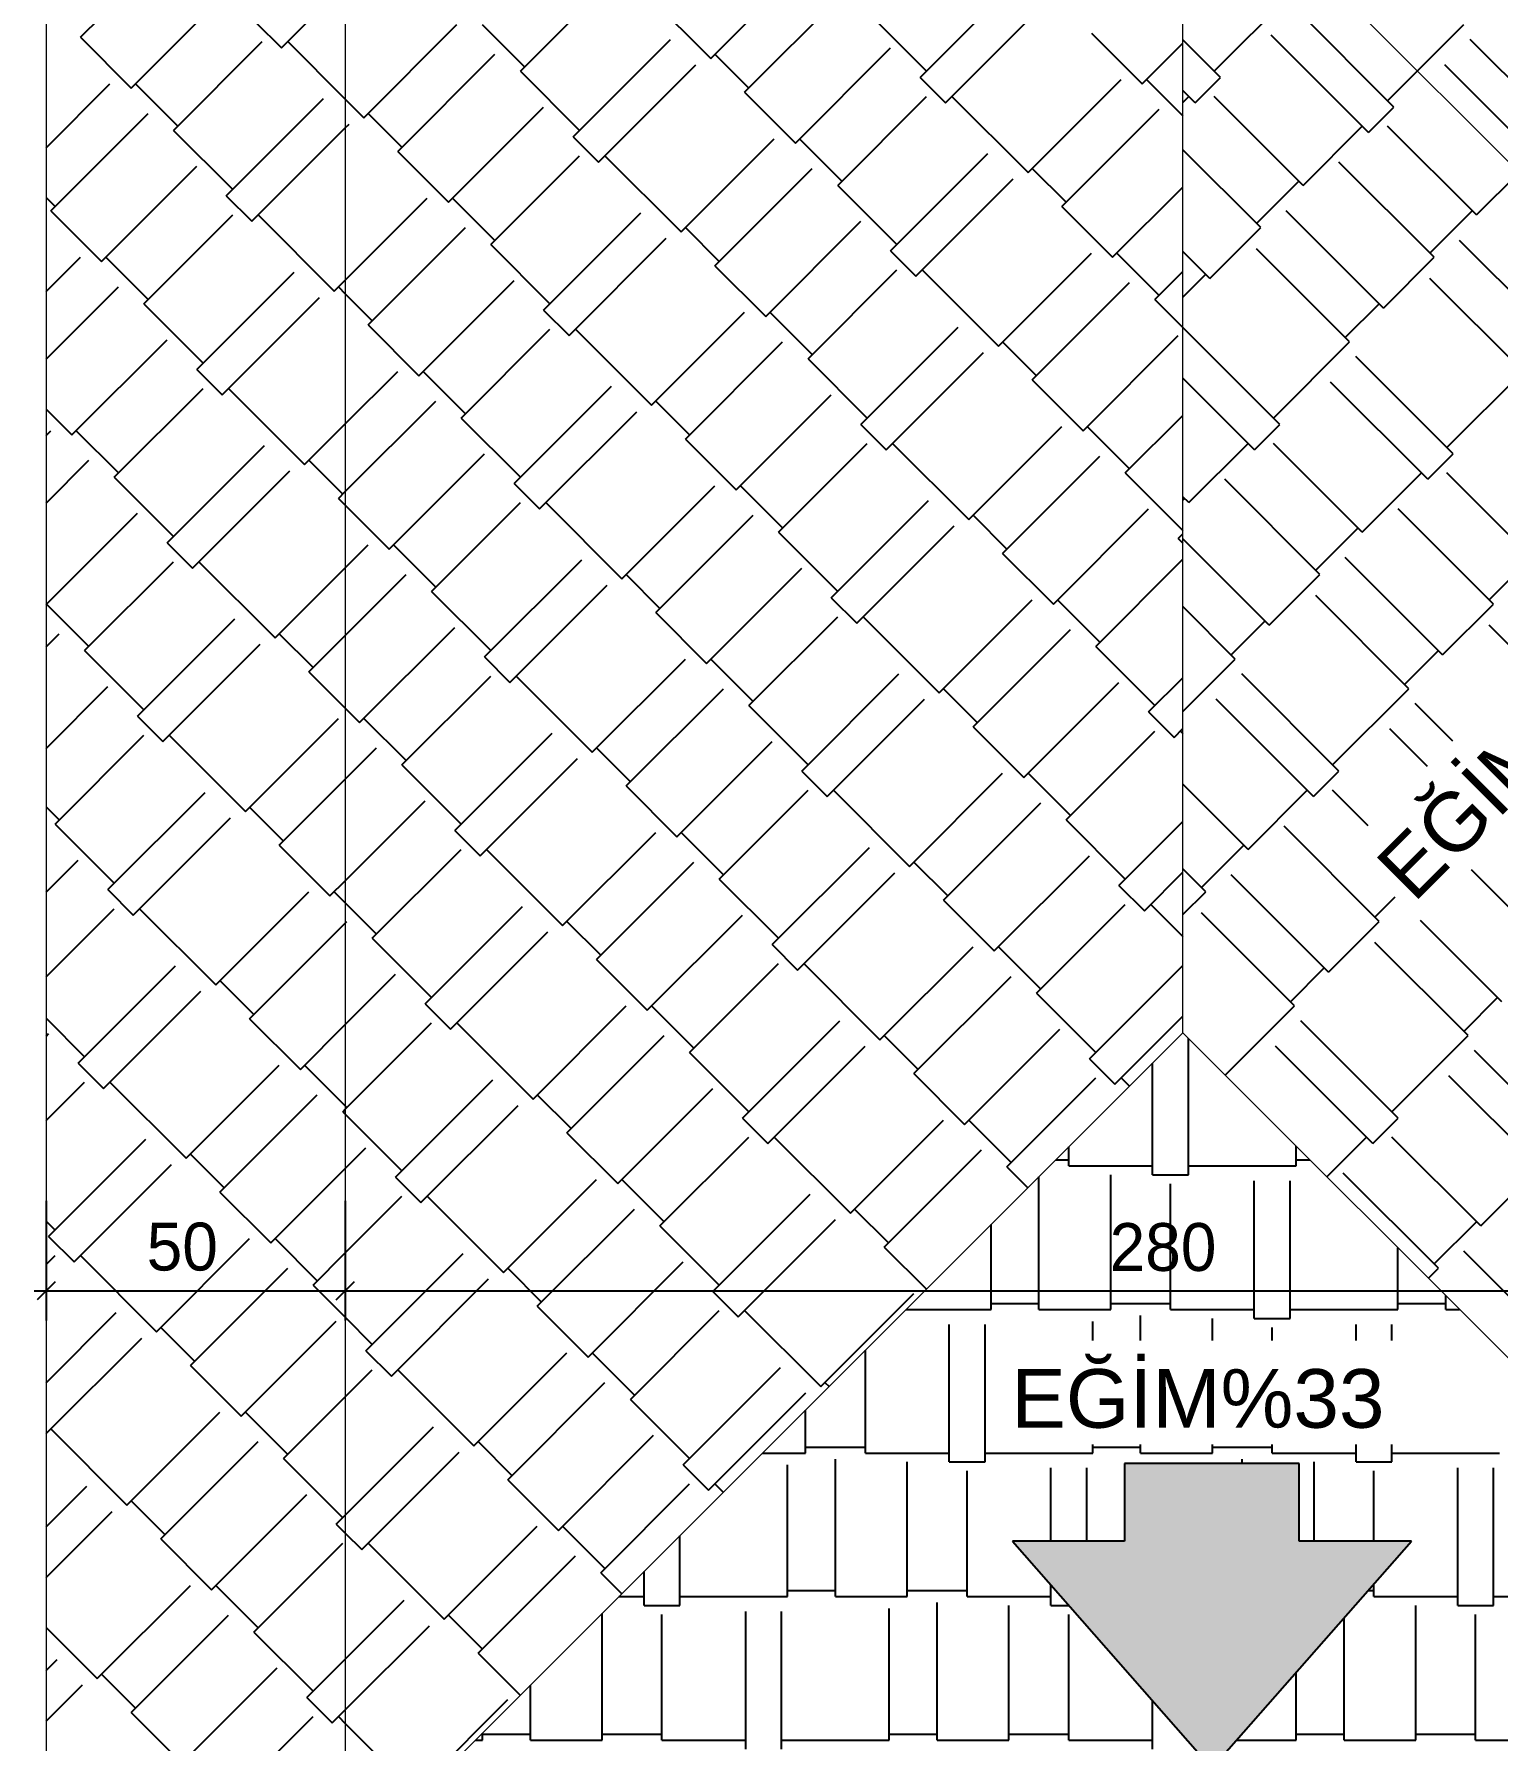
# Model space of a CAD drawing. Extents: x 182769.15 to 182771.38, y 101811.72 to 101812.21.
# Drawn here: x 182770.0127 to 182770.0617, y 101811.8182 to 101811.8752 of the extents above; entities that cross this region are included whole.
import ezdxf

# ---------------------------------------------------------------- set-up
doc = ezdxf.new("R2010")
doc.units = 0
doc.header["$MEASUREMENT"] = 0
doc.linetypes.add('DUZ', pattern=[500, 500])
doc.layers.get('0').update_dxf_attribs({"color": 1, "linetype": 'DUZ'})
for name, color, linetype in [('Boya_Renk', 40, 'Continuous'), ('iç yatay', 3, 'Continuous'), ('TARAMA', 15, 'Continuous'), ('YAZıMAHAL', 4, 'Continuous')]:
    doc.layers.add(name, color=color, linetype=linetype)
doc.layers.add('Standard', color=7, linetype='Continuous', lineweight=25)
doc.layers.add('Çatý', color=7, linetype='Continuous', lineweight=18)
doc.styles.add('ARIAL', font='arial.ttf', dxfattribs={"height": 10})
doc.styles.add('İÇ ÖLÇÜ', font='stylu.ttf', dxfattribs={"height": 8})

msp = doc.modelspace()

# ---------------------------------------------------------------- hatches: boundary and pattern name
at = {"layer": 'Boya_Renk', "linetype": 'ByBlock', "lineweight": 18}
h = msp.add_hatch(color=7, dxfattribs=at)
h.dxf.hatch_style = 2
h.paths.add_polyline_path([(182770.045427, 101811.824828), (182770.052094, 101811.817235), (182770.058762, 101811.824828), (182770.055011, 101811.824828), (182770.055011, 101811.827421), (182770.049177, 101811.827421), (182770.049177, 101811.824828)])

# ---------------------------------------------------------------- linework, layer by layer
at = {"color": 0, "linetype": 'ByBlock'}
for p, q in [((182770.013423, 101811.833501), (182770.012823, 101811.832901)), ((182770.023423, 101811.833501), (182770.022823, 101811.832901)), ((182770.022823, 101811.832901), (182770.023423, 101811.833501))]:
    msp.add_line(p, q, dxfattribs=at)
at = {"layer": 'iç yatay'}
for p, q in [((182770.013123, 101811.836201), (182770.013123, 101811.832201)), ((182770.023123, 101811.836201), (182770.023123, 101811.832201)), ((182770.023123, 101811.836201), (182770.023123, 101811.832201)), ((182770.012723, 101811.833201), (182770.023523, 101811.833201)), ((182770.022723, 101811.833201), (182770.079523, 101811.833201))]:
    msp.add_line(p, q, dxfattribs=at)
at = {"layer": 'Standard', "color": 7, "linetype": 'ByBlock', "lineweight": 25}
for p, q in [((182770.055011, 101811.827421), (182770.049177, 101811.827421)), ((182770.049177, 101811.827421), (182770.049177, 101811.824828)), ((182770.055011, 101811.824828), (182770.055011, 101811.827421)), ((182770.045427, 101811.824828), (182770.052094, 101811.817235)), ((182770.049177, 101811.824828), (182770.045427, 101811.824828)), ((182770.052094, 101811.817235), (182770.058762, 101811.824828)), ((182770.058762, 101811.824828), (182770.055011, 101811.824828))]:
    msp.add_line(p, q, dxfattribs=at)
at = {"layer": 'TARAMA'}
for p, q in [((182770.014269, 101811.875106), (182770.017522, 101811.878359)), ((182770.035341, 101811.874399), (182770.038452, 101811.87751)), ((182770.042341, 101811.873763), (182770.045594, 101811.877015)), ((182770.015966, 101811.873409), (182770.019148, 101811.876591)), ((182770.020987, 101811.874753), (182770.023123, 101811.876889)), ((182770.028977, 101811.873975), (182770.031947, 101811.876945)), ((182770.032795, 101811.876945), (182770.035341, 101811.874399)), ((182770.036472, 101811.873268), (182770.039725, 101811.87652)), ((182770.05217, 101811.873975), (182770.054716, 101811.87652)), ((182770.040574, 101811.875955), (182770.042554, 101811.873975)), ((182770.04319, 101811.872914), (182770.046443, 101811.876167)), ((182770.058181, 101811.872773), (182770.054928, 101811.876025)), ((182770.020138, 101811.875601), (182770.020987, 101811.874753)), ((182770.023745, 101811.872419), (182770.026856, 101811.87553)), ((182770.027704, 101811.87553), (182770.029119, 101811.874116)), ((182770.058965, 101811.873982), (182770.060514, 101811.87553)), ((182770.014269, 101811.875106), (182770.015966, 101811.873409)), ((182770.017381, 101811.871995), (182770.02035, 101811.874965)), ((182770.021199, 101811.874965), (182770.023123, 101811.87304)), ((182770.030745, 101811.871783), (182770.033998, 101811.875035)), ((182770.038169, 101811.871571), (182770.041351, 101811.874753)), ((182770.048069, 101811.875248), (182770.049766, 101811.873551)), ((182770.049766, 101811.873551), (182770.051123, 101811.874908)), ((182770.052382, 101811.873763), (182770.051123, 101811.875022)), ((182770.057332, 101811.871924), (182770.054079, 101811.875177)), ((182770.063979, 101811.871783), (182770.060726, 101811.875035)), ((182770.024876, 101811.871288), (182770.028129, 101811.87454)), ((182770.031593, 101811.870934), (182770.034846, 101811.874187)), ((182770.035482, 101811.87454), (182770.036614, 101811.873409)), ((182770.06313, 101811.870934), (182770.059878, 101811.874187)), ((182770.013123, 101811.871415), (182770.015259, 101811.873551)), ((182770.016108, 101811.873551), (182770.017522, 101811.872136)), ((182770.028977, 101811.873975), (182770.030957, 101811.871995)), ((182770.042341, 101811.873763), (182770.04319, 101811.872914)), ((182770.045948, 101811.870581), (182770.049059, 101811.873692)), ((182770.049907, 101811.873692), (182770.051123, 101811.872476)), ((182770.051534, 101811.872914), (182770.052382, 101811.873763)), ((182770.057968, 101811.872985), (182770.058965, 101811.873982)), ((182770.019148, 101811.869803), (182770.022401, 101811.873056)), ((182770.023123, 101811.87304), (182770.023745, 101811.872419)), ((182770.036472, 101811.873268), (182770.038169, 101811.871571)), ((182770.039584, 101811.870156), (182770.042554, 101811.873126)), ((182770.043402, 101811.873126), (182770.045948, 101811.870581)), ((182770.051534, 101811.872914), (182770.051123, 101811.873324)), ((182770.051123, 101811.872928), (182770.051322, 101811.873126)), ((182770.05514, 101811.870156), (182770.05217, 101811.873126)), ((182770.013279, 101811.869308), (182770.016532, 101811.872561)), ((182770.023886, 101811.872561), (182770.025017, 101811.871429)), ((182770.026573, 101811.869591), (182770.029755, 101811.872773)), ((182770.047079, 101811.869449), (182770.050332, 101811.872702)), ((182770.057332, 101811.871924), (182770.058181, 101811.872773)), ((182770.017381, 101811.871995), (182770.01936, 101811.870015)), ((182770.019997, 101811.868954), (182770.023123, 101811.872081)), ((182770.023123, 101811.872081), (182770.02325, 101811.872207)), ((182770.05514, 101811.870156), (182770.05712, 101811.872136)), ((182770.060938, 101811.869166), (182770.057968, 101811.872136)), ((182770.024876, 101811.871288), (182770.026573, 101811.869591)), ((182770.030745, 101811.871783), (182770.031593, 101811.870934)), ((182770.034351, 101811.868601), (182770.037462, 101811.871712)), ((182770.038311, 101811.871712), (182770.039725, 101811.870298)), ((182770.053726, 101811.868742), (182770.051123, 101811.871345)), ((182770.014976, 101811.867611), (182770.018158, 101811.870793)), ((182770.027987, 101811.868177), (182770.030957, 101811.871146)), ((182770.031806, 101811.871146), (182770.034351, 101811.868601)), ((182770.035482, 101811.867469), (182770.038735, 101811.870722)), ((182770.041351, 101811.867964), (182770.044604, 101811.871217)), ((182770.046089, 101811.870722), (182770.04722, 101811.869591)), ((182770.059524, 101811.867752), (182770.056342, 101811.870934)), ((182770.039584, 101811.870156), (182770.041564, 101811.868177)), ((182770.0422, 101811.867116), (182770.045453, 101811.870369)), ((182770.053584, 101811.868884), (182770.054999, 101811.870298)), ((182770.060938, 101811.869166), (182770.06236, 101811.870588)), ((182770.013123, 101811.869747), (182770.013421, 101811.869449)), ((182770.019148, 101811.869803), (182770.019997, 101811.868954)), ((182770.023123, 101811.86699), (182770.025866, 101811.869732)), ((182770.026714, 101811.869732), (182770.028129, 101811.868318)), ((182770.048776, 101811.867752), (182770.051123, 101811.8701)), ((182770.013279, 101811.869308), (182770.014976, 101811.867611)), ((182770.016391, 101811.866197), (182770.01936, 101811.869166)), ((182770.020209, 101811.869166), (182770.022755, 101811.866621)), ((182770.029755, 101811.865984), (182770.033008, 101811.869237)), ((182770.047079, 101811.869449), (182770.048776, 101811.867752)), ((182770.057827, 101811.866055), (182770.054574, 101811.869308)), ((182770.059383, 101811.867894), (182770.060797, 101811.869308)), ((182770.023886, 101811.86549), (182770.027139, 101811.868742)), ((182770.034493, 101811.868742), (182770.035624, 101811.867611)), ((182770.03718, 101811.865772), (182770.040362, 101811.868954)), ((182770.052029, 101811.867045), (182770.053726, 101811.868742)), ((182770.027987, 101811.868177), (182770.029967, 101811.866197)), ((182770.030603, 101811.865136), (182770.033856, 101811.868389)), ((182770.041351, 101811.867964), (182770.0422, 101811.867116)), ((182770.044958, 101811.864782), (182770.048069, 101811.867894)), ((182770.048918, 101811.867894), (182770.050332, 101811.866479)), ((182770.052029, 101811.867045), (182770.051123, 101811.86795)), ((182770.056696, 101811.864924), (182770.053584, 101811.868035)), ((182770.063625, 101811.865065), (182770.060373, 101811.868318)), ((182770.013123, 101811.866606), (182770.014269, 101811.867752)), ((182770.015118, 101811.867752), (182770.016532, 101811.866338)), ((182770.035482, 101811.867469), (182770.03718, 101811.865772)), ((182770.038594, 101811.864358), (182770.041564, 101811.867328)), ((182770.042412, 101811.867328), (182770.044958, 101811.864782)), ((182770.057827, 101811.866055), (182770.059524, 101811.867752)), ((182770.013123, 101811.864344), (182770.015542, 101811.866762)), ((182770.018158, 101811.864005), (182770.021411, 101811.867257)), ((182770.022755, 101811.866621), (182770.023123, 101811.86699)), ((182770.022896, 101811.866762), (182770.023123, 101811.866535)), ((182770.025583, 101811.863792), (182770.028765, 101811.866974)), ((182770.046089, 101811.863651), (182770.049342, 101811.866904)), ((182770.05019, 101811.866338), (182770.051123, 101811.867271)), ((182770.051123, 101811.866423), (182770.051887, 101811.867187)), ((182770.062494, 101811.863934), (182770.059383, 101811.867045)), ((182770.016391, 101811.866197), (182770.018371, 101811.864217)), ((182770.019007, 101811.863156), (182770.02226, 101811.866409)), ((182770.023123, 101811.866535), (182770.024027, 101811.865631)), ((182770.05019, 101811.866338), (182770.051123, 101811.865405)), ((182770.056554, 101811.865065), (182770.057686, 101811.866197)), ((182770.029755, 101811.865984), (182770.030603, 101811.865136)), ((182770.033361, 101811.862803), (182770.036472, 101811.865914)), ((182770.037321, 101811.865914), (182770.038735, 101811.8645)), ((182770.013986, 101811.861813), (182770.017168, 101811.864995)), ((182770.023886, 101811.86549), (182770.025583, 101811.863792)), ((182770.026997, 101811.862378), (182770.029967, 101811.865348)), ((182770.030816, 101811.865348), (182770.033361, 101811.862803)), ((182770.040362, 101811.862166), (182770.043614, 101811.865419)), ((182770.047786, 101811.861954), (182770.050968, 101811.865136)), ((182770.054362, 101811.862166), (182770.051123, 101811.865405)), ((182770.034493, 101811.861671), (182770.037745, 101811.864924)), ((182770.04121, 101811.861318), (182770.044463, 101811.86457)), ((182770.045099, 101811.864924), (182770.046231, 101811.863792)), ((182770.05415, 101811.862378), (182770.056696, 101811.864924)), ((182770.060161, 101811.861176), (182770.056908, 101811.864429)), ((182770.018158, 101811.864005), (182770.019007, 101811.863156)), ((182770.023123, 101811.862181), (182770.024876, 101811.863934)), ((182770.025724, 101811.863934), (182770.027139, 101811.86252)), ((182770.038594, 101811.864358), (182770.040574, 101811.862378)), ((182770.059948, 101811.861388), (182770.062494, 101811.863934)), ((182770.015401, 101811.860398), (182770.018371, 101811.863368)), ((182770.019219, 101811.863368), (182770.021765, 101811.860823)), ((182770.028765, 101811.860186), (182770.032018, 101811.863439)), ((182770.046089, 101811.863651), (182770.047786, 101811.861954)), ((182770.053514, 101811.861318), (182770.051123, 101811.863708)), ((182770.059312, 101811.860328), (182770.056059, 101811.86358)), ((182770.023123, 101811.859919), (182770.026149, 101811.862944)), ((182770.033503, 101811.862944), (182770.034634, 101811.861813)), ((182770.03619, 101811.859974), (182770.039372, 101811.863156)), ((182770.013123, 101811.862676), (182770.013986, 101811.861813)), ((182770.021765, 101811.860823), (182770.023123, 101811.862181)), ((182770.026997, 101811.862378), (182770.028977, 101811.860398)), ((182770.029614, 101811.859338), (182770.032866, 101811.86259)), ((182770.040362, 101811.862166), (182770.04121, 101811.861318)), ((182770.0492, 101811.86054), (182770.051123, 101811.862463)), ((182770.053514, 101811.861318), (182770.054362, 101811.862166)), ((182770.013123, 101811.861798), (182770.013279, 101811.861954)), ((182770.014128, 101811.861954), (182770.015542, 101811.86054)), ((182770.034493, 101811.861671), (182770.03619, 101811.859974)), ((182770.043968, 101811.858984), (182770.047079, 101811.862095)), ((182770.047928, 101811.862095), (182770.049342, 101811.860681)), ((182770.017168, 101811.858206), (182770.020421, 101811.861459)), ((182770.024593, 101811.857994), (182770.027775, 101811.861176)), ((182770.037604, 101811.85856), (182770.040574, 101811.86153)), ((182770.041422, 101811.86153), (182770.043968, 101811.858984)), ((182770.045099, 101811.857853), (182770.048352, 101811.861105)), ((182770.051322, 101811.85955), (182770.053302, 101811.86153)), ((182770.05712, 101811.85856), (182770.05415, 101811.86153)), ((182770.059312, 101811.860328), (182770.060161, 101811.861176)), ((182770.013123, 101811.859535), (182770.014552, 101811.860964)), ((182770.018017, 101811.857358), (182770.02127, 101811.86061)), ((182770.021906, 101811.860964), (182770.023037, 101811.859833)), ((182770.0492, 101811.86054), (182770.051123, 101811.858617)), ((182770.05712, 101811.85856), (182770.0591, 101811.86054)), ((182770.062918, 101811.85757), (182770.059948, 101811.86054)), ((182770.015401, 101811.860398), (182770.017381, 101811.858418)), ((182770.022896, 101811.859691), (182770.023123, 101811.859919)), ((182770.028765, 101811.860186), (182770.029614, 101811.859338)), ((182770.032371, 101811.857004), (182770.035482, 101811.860116)), ((182770.036331, 101811.860116), (182770.037745, 101811.858701)), ((182770.055706, 101811.857146), (182770.052524, 101811.860328)), ((182770.022896, 101811.859691), (182770.023123, 101811.859464)), ((182770.023123, 101811.859464), (182770.024593, 101811.857994)), ((182770.026007, 101811.85658), (182770.028977, 101811.85955)), ((182770.029826, 101811.85955), (182770.032371, 101811.857004)), ((182770.039372, 101811.856368), (182770.042624, 101811.859621)), ((182770.046796, 101811.856156), (182770.049978, 101811.859338)), ((182770.051322, 101811.85955), (182770.051123, 101811.859748)), ((182770.051123, 101811.859634), (182770.05118, 101811.859691)), ((182770.061504, 101811.856156), (182770.058322, 101811.859338)), ((182770.013123, 101811.856141), (182770.016178, 101811.859196)), ((182770.033503, 101811.855873), (182770.036755, 101811.859126)), ((182770.04022, 101811.855519), (182770.043473, 101811.858772)), ((182770.044109, 101811.859126), (182770.045241, 101811.857994)), ((182770.017168, 101811.858206), (182770.018017, 101811.857358)), ((182770.037604, 101811.85856), (182770.039584, 101811.85658)), ((182770.050968, 101811.858348), (182770.051123, 101811.858503)), ((182770.050968, 101811.858348), (182770.051123, 101811.858192)), ((182770.054009, 101811.855449), (182770.051123, 101811.858334)), ((182770.055564, 101811.857287), (182770.056979, 101811.858701)), ((182770.023123, 101811.857373), (182770.023886, 101811.858136)), ((182770.024734, 101811.858136), (182770.026149, 101811.856721)), ((182770.027775, 101811.854388), (182770.031028, 101811.857641)), ((182770.045099, 101811.857853), (182770.046796, 101811.856156)), ((182770.04821, 101811.854741), (182770.051123, 101811.857655)), ((182770.059807, 101811.854459), (182770.056554, 101811.857711)), ((182770.061363, 101811.856297), (182770.062777, 101811.857711)), ((182770.014411, 101811.8546), (182770.017381, 101811.85757)), ((182770.018229, 101811.85757), (182770.020775, 101811.855024)), ((182770.020775, 101811.855024), (182770.023123, 101811.857373)), ((182770.023123, 101811.85511), (182770.025159, 101811.857146)), ((182770.032513, 101811.857146), (182770.033644, 101811.856014)), ((182770.0352, 101811.854176), (182770.038382, 101811.857358)), ((182770.054009, 101811.855449), (182770.055706, 101811.857146)), ((182770.026007, 101811.85658), (182770.027987, 101811.8546)), ((182770.028624, 101811.853539), (182770.031876, 101811.856792)), ((182770.058676, 101811.853327), (182770.055564, 101811.856439)), ((182770.013138, 101811.856156), (182770.014552, 101811.854741)), ((182770.033503, 101811.855873), (182770.0352, 101811.854176)), ((182770.039372, 101811.856368), (182770.04022, 101811.855519)), ((182770.042978, 101811.853186), (182770.046089, 101811.856297)), ((182770.046938, 101811.856297), (182770.048352, 101811.854883)), ((182770.052877, 101811.854317), (182770.051123, 101811.856071)), ((182770.059807, 101811.854459), (182770.061504, 101811.856156)), ((182770.016178, 101811.852408), (182770.019431, 101811.855661)), ((182770.023603, 101811.852196), (182770.026785, 101811.855378)), ((182770.036614, 101811.852762), (182770.039584, 101811.855731)), ((182770.040432, 101811.855731), (182770.042978, 101811.853186)), ((182770.044109, 101811.852054), (182770.047362, 101811.855307)), ((182770.052736, 101811.854459), (182770.053867, 101811.85559)), ((182770.062692, 101811.854119), (182770.061363, 101811.855449)), ((182770.013123, 101811.854727), (182770.013562, 101811.855166)), ((182770.017027, 101811.85156), (182770.02028, 101811.854812)), ((182770.020916, 101811.855166), (182770.022047, 101811.854034)), ((182770.021906, 101811.853893), (182770.023123, 101811.85511)), ((182770.04821, 101811.854741), (182770.05019, 101811.852762)), ((182770.014411, 101811.8546), (182770.016391, 101811.85262)), ((182770.027775, 101811.854388), (182770.028624, 101811.853539)), ((182770.031381, 101811.851206), (182770.034493, 101811.854317)), ((182770.035341, 101811.854317), (182770.036755, 101811.852903)), ((182770.051123, 101811.852563), (182770.052877, 101811.854317)), ((182770.058534, 101811.853469), (182770.059666, 101811.8546)), ((182770.021906, 101811.853893), (182770.023123, 101811.852676)), ((182770.025017, 101811.850782), (182770.027987, 101811.853752)), ((182770.028836, 101811.853752), (182770.031381, 101811.851206)), ((182770.038382, 101811.85057), (182770.041634, 101811.853822)), ((182770.049978, 101811.852549), (182770.051123, 101811.853695)), ((182770.056342, 101811.85057), (182770.053089, 101811.853822)), ((182770.013123, 101811.851333), (182770.015189, 101811.853398)), ((182770.032513, 101811.850075), (182770.035765, 101811.853327)), ((182770.043119, 101811.853327), (182770.044251, 101811.852196)), ((182770.045806, 101811.850357), (182770.048988, 101811.853539)), ((182770.05613, 101811.850782), (182770.058676, 101811.853327)), ((182770.023123, 101811.852676), (182770.023603, 101811.852196)), ((182770.036614, 101811.852762), (182770.038594, 101811.850782)), ((182770.03923, 101811.849721), (182770.042483, 101811.852974)), ((182770.049978, 101811.852549), (182770.050827, 101811.851701)), ((182770.055494, 101811.849721), (182770.052241, 101811.852974)), ((182770.060147, 101811.851573), (182770.058888, 101811.852832)), ((182770.016178, 101811.852408), (182770.017027, 101811.85156)), ((182770.019785, 101811.849226), (182770.022896, 101811.852337)), ((182770.023745, 101811.852337), (182770.025159, 101811.850923)), ((182770.044109, 101811.852054), (182770.045806, 101811.850357)), ((182770.04722, 101811.848943), (182770.05019, 101811.851913)), ((182770.050827, 101811.851701), (182770.051123, 101811.851998)), ((182770.051039, 101811.851913), (182770.051123, 101811.851828)), ((182770.059298, 101811.850725), (182770.058039, 101811.851984)), ((182770.013421, 101811.848802), (182770.016391, 101811.851772)), ((182770.017239, 101811.851772), (182770.019785, 101811.849226)), ((182770.023123, 101811.850302), (182770.024169, 101811.851347)), ((182770.026785, 101811.84859), (182770.030038, 101811.851842)), ((182770.031523, 101811.851347), (182770.032654, 101811.850216)), ((182770.03421, 101811.848378), (182770.037392, 101811.85156)), ((182770.025017, 101811.850782), (182770.026997, 101811.848802)), ((182770.027634, 101811.847741), (182770.030886, 101811.850994)), ((182770.020916, 101811.848095), (182770.023123, 101811.850302)), ((182770.038382, 101811.85057), (182770.03923, 101811.849721)), ((182770.041988, 101811.847388), (182770.045099, 101811.850499)), ((182770.045948, 101811.850499), (182770.047362, 101811.849085)), ((182770.055494, 101811.849721), (182770.056342, 101811.85057)), ((182770.015189, 101811.84661), (182770.018441, 101811.849862)), ((182770.032513, 101811.850075), (182770.03421, 101811.848378)), ((182770.035624, 101811.846963), (182770.038594, 101811.849933)), ((182770.039442, 101811.849933), (182770.041988, 101811.847388)), ((182770.053302, 101811.847953), (182770.051123, 101811.850131)), ((182770.053302, 101811.847953), (182770.055281, 101811.849933)), ((182770.057318, 101811.848745), (182770.05613, 101811.849933)), ((182770.013123, 101811.849382), (182770.013562, 101811.848943)), ((182770.016037, 101811.845761), (182770.01929, 101811.849014)), ((182770.019926, 101811.849367), (182770.021058, 101811.848236)), ((182770.023123, 101811.846908), (182770.025795, 101811.84958)), ((182770.043119, 101811.846256), (182770.046372, 101811.849509)), ((182770.013421, 101811.848802), (182770.015401, 101811.846822)), ((182770.026785, 101811.84859), (182770.027634, 101811.847741)), ((182770.030391, 101811.845408), (182770.033503, 101811.848519)), ((182770.034351, 101811.848519), (182770.035765, 101811.847105)), ((182770.04722, 101811.848943), (182770.0492, 101811.846963)), ((182770.048988, 101811.846751), (182770.051123, 101811.848886)), ((182770.057686, 101811.845549), (182770.054504, 101811.848731)), ((182770.020916, 101811.848095), (182770.022613, 101811.846398)), ((182770.024027, 101811.844983), (182770.026997, 101811.847953)), ((182770.027846, 101811.847953), (182770.030391, 101811.845408)), ((182770.037392, 101811.844771), (182770.040644, 101811.848024)), ((182770.051746, 101811.84668), (182770.05316, 101811.848095)), ((182770.013123, 101811.846525), (182770.014199, 101811.8476)), ((182770.031523, 101811.844276), (182770.034775, 101811.847529)), ((182770.042129, 101811.847529), (182770.043261, 101811.846398)), ((182770.044816, 101811.844559), (182770.047998, 101811.847741)), ((182770.051887, 101811.846539), (182770.051123, 101811.847303)), ((182770.022613, 101811.846398), (182770.023123, 101811.846908)), ((182770.035624, 101811.846963), (182770.037604, 101811.844983)), ((182770.03824, 101811.843923), (182770.041493, 101811.847175)), ((182770.048988, 101811.846751), (182770.049837, 101811.845903)), ((182770.049837, 101811.845903), (182770.051123, 101811.847189)), ((182770.055989, 101811.843852), (182770.052736, 101811.847105)), ((182770.063349, 101811.844694), (182770.060768, 101811.847275)), ((182770.015189, 101811.84661), (182770.016037, 101811.845761)), ((182770.018795, 101811.843428), (182770.021906, 101811.846539)), ((182770.022755, 101811.846539), (182770.023123, 101811.84617)), ((182770.023123, 101811.84617), (182770.024169, 101811.845125)), ((182770.043119, 101811.846256), (182770.044816, 101811.844559)), ((182770.051123, 101811.845775), (182770.051887, 101811.846539)), ((182770.057544, 101811.845691), (182770.058224, 101811.846371)), ((182770.013123, 101811.843696), (182770.015401, 101811.845973)), ((182770.016249, 101811.845973), (182770.018795, 101811.843428)), ((182770.025795, 101811.842791), (182770.029048, 101811.846044)), ((182770.03322, 101811.842579), (182770.036402, 101811.845761)), ((182770.046231, 101811.843145), (182770.0492, 101811.846115)), ((182770.050049, 101811.846115), (182770.051123, 101811.84504)), ((182770.054857, 101811.842721), (182770.051746, 101811.845832)), ((182770.019926, 101811.842296), (182770.023123, 101811.845494)), ((182770.023123, 101811.845494), (182770.023179, 101811.845549)), ((182770.026644, 101811.841943), (182770.029896, 101811.845196)), ((182770.030533, 101811.845549), (182770.031664, 101811.844418)), ((182770.055989, 101811.843852), (182770.057686, 101811.845549)), ((182770.061787, 101811.842862), (182770.059071, 101811.845578)), ((182770.024027, 101811.844983), (182770.026007, 101811.843004)), ((182770.037392, 101811.844771), (182770.03824, 101811.843923)), ((182770.040998, 101811.841589), (182770.044109, 101811.844701)), ((182770.044958, 101811.844701), (182770.046372, 101811.843286)), ((182770.060655, 101811.841731), (182770.057544, 101811.844842)), ((182770.014199, 101811.840811), (182770.017451, 101811.844064)), ((182770.031523, 101811.844276), (182770.03322, 101811.842579)), ((182770.034634, 101811.841165), (182770.037604, 101811.844135)), ((182770.038452, 101811.844135), (182770.040998, 101811.841589)), ((182770.047998, 101811.840953), (182770.051123, 101811.844078)), ((182770.054716, 101811.842862), (182770.055847, 101811.843993)), ((182770.018936, 101811.843569), (182770.020068, 101811.842438)), ((182770.023123, 101811.8421), (182770.024805, 101811.843781)), ((182770.042129, 101811.840458), (182770.045382, 101811.843711)), ((182770.015047, 101811.839963), (182770.0183, 101811.843216)), ((182770.025795, 101811.842791), (182770.026644, 101811.841943)), ((182770.046231, 101811.843145), (182770.04821, 101811.841165)), ((182770.060514, 101811.841872), (182770.061645, 101811.843004)), ((182770.013123, 101811.842311), (182770.014411, 101811.841024)), ((182770.019926, 101811.842296), (182770.021623, 101811.840599)), ((182770.029401, 101811.839609), (182770.032513, 101811.842721)), ((182770.033361, 101811.842721), (182770.034775, 101811.841306)), ((182770.036402, 101811.838973), (182770.039654, 101811.842226)), ((182770.048847, 101811.840104), (182770.051123, 101811.842381)), ((182770.052542, 101811.840405), (182770.054857, 101811.842721)), ((182770.058322, 101811.838973), (182770.055069, 101811.842226)), ((182770.013123, 101811.841716), (182770.013209, 101811.841801)), ((182770.021623, 101811.840599), (182770.023123, 101811.8421)), ((182770.023123, 101811.839271), (182770.026007, 101811.842155)), ((182770.026856, 101811.842155), (182770.029401, 101811.839609)), ((182770.030533, 101811.838478), (182770.033785, 101811.841731)), ((182770.041139, 101811.841731), (182770.042271, 101811.840599)), ((182770.043826, 101811.838761), (182770.047008, 101811.841943)), ((182770.051311, 101811.837074), (182770.051311, 101811.841636)), ((182770.05811, 101811.839185), (182770.060655, 101811.841731)), ((182770.034634, 101811.841165), (182770.036614, 101811.839185)), ((182770.03725, 101811.838124), (182770.040503, 101811.841377)), ((182770.057474, 101811.838124), (182770.054221, 101811.841377)), ((182770.06412, 101811.837983), (182770.060868, 101811.841236)), ((182770.014199, 101811.840811), (182770.015047, 101811.839963)), ((182770.017805, 101811.83763), (182770.020916, 101811.840741)), ((182770.021765, 101811.840741), (182770.023123, 101811.839382)), ((182770.042129, 101811.840458), (182770.043826, 101811.838761)), ((182770.047998, 101811.840953), (182770.048847, 101811.840104)), ((182770.050111, 101811.837074), (182770.050111, 101811.840811)), ((182770.013123, 101811.838888), (182770.014411, 101811.840175)), ((182770.015259, 101811.840175), (182770.017805, 101811.83763)), ((182770.024805, 101811.836993), (182770.028058, 101811.840246)), ((182770.03223, 101811.836781), (182770.035412, 101811.839963)), ((182770.045241, 101811.837347), (182770.04821, 101811.840317)), ((182770.049059, 101811.840317), (182770.049338, 101811.840038)), ((182770.063272, 101811.837135), (182770.060019, 101811.840387)), ((182770.018936, 101811.836498), (182770.022189, 101811.839751)), ((182770.023123, 101811.839382), (182770.023179, 101811.839327)), ((182770.025654, 101811.836145), (182770.028906, 101811.839397)), ((182770.029543, 101811.839751), (182770.030674, 101811.838619)), ((182770.023037, 101811.839185), (182770.023123, 101811.839271)), ((182770.023037, 101811.839185), (182770.023123, 101811.839099)), ((182770.023123, 101811.839099), (182770.025017, 101811.837205)), ((182770.036402, 101811.838973), (182770.03725, 101811.838124)), ((182770.040008, 101811.835791), (182770.043119, 101811.838902)), ((182770.043968, 101811.838902), (182770.045382, 101811.837488)), ((182770.057474, 101811.838124), (182770.058322, 101811.838973)), ((182770.013209, 101811.835013), (182770.016461, 101811.838266)), ((182770.030533, 101811.838478), (182770.03223, 101811.836781)), ((182770.033644, 101811.835367), (182770.036614, 101811.838337)), ((182770.037462, 101811.838337), (182770.040008, 101811.835791)), ((182770.055936, 101811.837011), (182770.057261, 101811.838337)), ((182770.06108, 101811.835367), (182770.05811, 101811.838337)), ((182770.017946, 101811.837771), (182770.019078, 101811.83664)), ((182770.023123, 101811.837291), (182770.023815, 101811.837983)), ((182770.041139, 101811.83466), (182770.044392, 101811.837912)), ((182770.047311, 101811.837374), (182770.047311, 101811.838011)), ((182770.054911, 101811.837374), (182770.054911, 101811.838036)), ((182770.014057, 101811.834165), (182770.01731, 101811.837417)), ((182770.020633, 101811.834801), (182770.023123, 101811.837291)), ((182770.045241, 101811.837347), (182770.045944, 101811.836644)), ((182770.046874, 101811.837574), (182770.047311, 101811.837574)), ((182770.047311, 101811.837374), (182770.050111, 101811.837374)), ((182770.048711, 101811.832574), (182770.048711, 101811.837074)), ((182770.050111, 101811.837074), (182770.051311, 101811.837074)), ((182770.051311, 101811.837374), (182770.054911, 101811.837374)), ((182770.054911, 101811.837574), (182770.055373, 101811.837574)), ((182770.059666, 101811.833953), (182770.056484, 101811.837135)), ((182770.06108, 101811.835367), (182770.06306, 101811.837347)), ((182770.018936, 101811.836498), (182770.020633, 101811.834801)), ((182770.024805, 101811.836993), (182770.025654, 101811.836145)), ((182770.028411, 101811.833811), (182770.031523, 101811.836922)), ((182770.032371, 101811.836922), (182770.033785, 101811.835508)), ((182770.046311, 101811.832574), (182770.046311, 101811.837011)), ((182770.050711, 101811.832574), (182770.050711, 101811.836774)), ((182770.053511, 101811.832274), (182770.053511, 101811.836874)), ((182770.054711, 101811.832274), (182770.054711, 101811.836874)), ((182770.023123, 101811.834463), (182770.025017, 101811.836357)), ((182770.025866, 101811.836357), (182770.028411, 101811.833811)), ((182770.029543, 101811.83268), (182770.032795, 101811.835932)), ((182770.035412, 101811.833175), (182770.038664, 101811.836427)), ((182770.040149, 101811.835932), (182770.041281, 101811.834801)), ((182770.013123, 101811.835523), (182770.013421, 101811.835225)), ((182770.033644, 101811.835367), (182770.035624, 101811.833387)), ((182770.03626, 101811.832326), (182770.039513, 101811.835579)), ((182770.044711, 101811.832574), (182770.044711, 101811.835411)), ((182770.059524, 101811.834094), (182770.060938, 101811.835508)), ((182770.013209, 101811.835013), (182770.014057, 101811.834165)), ((182770.016815, 101811.831831), (182770.019926, 101811.834943)), ((182770.020775, 101811.834943), (182770.022189, 101811.833528)), ((182770.013123, 101811.83408), (182770.013421, 101811.834377)), ((182770.014269, 101811.834377), (182770.016815, 101811.831831)), ((182770.022047, 101811.833387), (182770.023123, 101811.834463)), ((182770.023815, 101811.831195), (182770.027068, 101811.834448)), ((182770.041139, 101811.83466), (182770.042549, 101811.83325)), ((182770.058311, 101811.832574), (182770.058311, 101811.834636)), ((182770.063767, 101811.831266), (182770.060514, 101811.834518)), ((182770.017946, 101811.8307), (182770.021199, 101811.833953)), ((182770.028553, 101811.833953), (182770.029684, 101811.832821)), ((182770.03124, 101811.830983), (182770.034422, 101811.834165)), ((182770.05933, 101811.833617), (182770.059666, 101811.833953)), ((182770.022047, 101811.833387), (182770.023123, 101811.832311)), ((182770.024664, 101811.830346), (182770.027916, 101811.833599)), ((182770.035412, 101811.833175), (182770.03626, 101811.832326)), ((182770.039018, 101811.829993), (182770.042129, 101811.833104)), ((182770.059911, 101811.832574), (182770.059911, 101811.833036)), ((182770.013123, 101811.83012), (182770.015471, 101811.832468)), ((182770.029543, 101811.83268), (182770.03124, 101811.830983)), ((182770.032654, 101811.829568), (182770.035624, 101811.832538)), ((182770.036472, 101811.832538), (182770.039018, 101811.829993)), ((182770.041874, 101811.832574), (182770.044711, 101811.832574)), ((182770.044711, 101811.832774), (182770.046311, 101811.832774)), ((182770.046311, 101811.832574), (182770.048711, 101811.832574)), ((182770.048711, 101811.832774), (182770.050711, 101811.832774)), ((182770.050711, 101811.832574), (182770.053511, 101811.832574)), ((182770.054711, 101811.832574), (182770.058311, 101811.832574)), ((182770.058311, 101811.832774), (182770.059911, 101811.832774)), ((182770.059911, 101811.832574), (182770.060373, 101811.832574)), ((182770.016956, 101811.831973), (182770.018088, 101811.830841)), ((182770.019643, 101811.829003), (182770.022825, 101811.832185)), ((182770.023123, 101811.832311), (182770.024027, 101811.831407)), ((182770.043311, 101811.827474), (182770.043311, 101811.832074)), ((182770.044511, 101811.827474), (182770.044511, 101811.832074)), ((182770.048111, 101811.831535), (182770.048111, 101811.832174)), ((182770.049711, 101811.831535), (182770.049711, 101811.832374)), ((182770.052111, 101811.831535), (182770.052111, 101811.832274)), ((182770.053511, 101811.832274), (182770.054711, 101811.832274)), ((182770.054111, 101811.831535), (182770.054111, 101811.831974)), ((182770.056911, 101811.831535), (182770.056911, 101811.832074)), ((182770.058111, 101811.831535), (182770.058111, 101811.832074)), ((182770.013123, 101811.828423), (182770.01632, 101811.831619)), ((182770.023815, 101811.831195), (182770.024664, 101811.830346)), ((182770.027421, 101811.828013), (182770.030533, 101811.831124)), ((182770.031381, 101811.831124), (182770.032795, 101811.82971)), ((182770.040511, 101811.827774), (182770.040511, 101811.831211)), ((182770.017946, 101811.8307), (182770.019643, 101811.829003)), ((182770.023123, 101811.829655), (182770.024027, 101811.830558)), ((182770.024876, 101811.830558), (182770.027421, 101811.828013)), ((182770.034422, 101811.827376), (182770.037675, 101811.830629)), ((182770.021058, 101811.827589), (182770.023123, 101811.829655)), ((182770.028553, 101811.826881), (182770.031806, 101811.830134)), ((182770.03527, 101811.826528), (182770.038523, 101811.829781)), ((182770.039159, 101811.830134), (182770.039297, 101811.829997)), ((182770.015825, 101811.826033), (182770.018936, 101811.829144)), ((182770.019785, 101811.829144), (182770.021199, 101811.82773)), ((182770.032654, 101811.829568), (182770.034634, 101811.827589)), ((182770.038511, 101811.827774), (182770.038511, 101811.829211)), ((182770.013279, 101811.828579), (182770.015825, 101811.826033)), ((182770.023123, 101811.825695), (182770.026078, 101811.828649)), ((182770.016956, 101811.824902), (182770.020209, 101811.828154)), ((182770.027563, 101811.828154), (182770.028694, 101811.827023)), ((182770.03025, 101811.825184), (182770.033432, 101811.828366)), ((182770.038511, 101811.827974), (182770.040511, 101811.827974)), ((182770.048111, 101811.827774), (182770.048111, 101811.828056)), ((182770.048111, 101811.827974), (182770.049711, 101811.827974)), ((182770.049711, 101811.827774), (182770.049711, 101811.828056)), ((182770.052111, 101811.827774), (182770.052111, 101811.828056)), ((182770.052111, 101811.827974), (182770.054111, 101811.827974)), ((182770.054111, 101811.827774), (182770.054111, 101811.828056)), ((182770.056911, 101811.827474), (182770.056911, 101811.828056)), ((182770.058111, 101811.827474), (182770.058111, 101811.828056)), ((182770.021058, 101811.827589), (182770.023037, 101811.825609)), ((182770.023674, 101811.824548), (182770.026927, 101811.827801)), ((182770.034422, 101811.827376), (182770.03527, 101811.826528)), ((182770.037074, 101811.827774), (182770.038511, 101811.827774)), ((182770.037911, 101811.822974), (182770.037911, 101811.827374)), ((182770.039511, 101811.822974), (182770.039511, 101811.827574)), ((182770.040511, 101811.827774), (182770.043311, 101811.827774)), ((182770.041911, 101811.822974), (182770.041911, 101811.827474)), ((182770.043311, 101811.827474), (182770.044511, 101811.827474)), ((182770.044511, 101811.827774), (182770.048111, 101811.827774)), ((182770.049711, 101811.827774), (182770.052111, 101811.827774)), ((182770.053111, 101811.827421), (182770.053111, 101811.827574)), ((182770.054111, 101811.827774), (182770.056911, 101811.827774)), ((182770.055511, 101811.824828), (182770.055511, 101811.827474)), ((182770.056911, 101811.827474), (182770.058111, 101811.827474)), ((182770.058111, 101811.827774), (182770.061711, 101811.827774)), ((182770.028553, 101811.826881), (182770.03025, 101811.825184)), ((182770.043911, 101811.822974), (182770.043911, 101811.827174)), ((182770.046711, 101811.824828), (182770.046711, 101811.827274)), ((182770.047911, 101811.824828), (182770.047911, 101811.827274)), ((182770.057511, 101811.824828), (182770.057511, 101811.827174)), ((182770.060311, 101811.822674), (182770.060311, 101811.827274)), ((182770.061511, 101811.822674), (182770.061511, 101811.827274)), ((182770.013123, 101811.825311), (182770.014481, 101811.826669)), ((182770.018653, 101811.823205), (182770.021835, 101811.826387)), ((182770.031664, 101811.82377), (182770.034634, 101811.82674)), ((182770.035482, 101811.82674), (182770.035761, 101811.826461)), ((182770.013123, 101811.823614), (182770.01533, 101811.825821)), ((182770.015966, 101811.826174), (182770.017098, 101811.825043)), ((182770.022825, 101811.825397), (182770.023123, 101811.825695)), ((182770.022825, 101811.825397), (182770.023123, 101811.825098)), ((182770.023123, 101811.825098), (182770.023674, 101811.824548)), ((182770.026432, 101811.822215), (182770.029543, 101811.825326)), ((182770.030391, 101811.825326), (182770.031806, 101811.823912)), ((182770.016956, 101811.824902), (182770.018653, 101811.823205)), ((182770.020068, 101811.82179), (182770.023037, 101811.82476)), ((182770.023886, 101811.82476), (182770.026432, 101811.822215)), ((182770.034311, 101811.822674), (182770.034311, 101811.825011)), ((182770.027563, 101811.821083), (182770.030816, 101811.824336)), ((182770.014835, 101811.820235), (182770.017946, 101811.823346)), ((182770.018795, 101811.823346), (182770.020209, 101811.821932)), ((182770.031664, 101811.82377), (182770.032367, 101811.823067)), ((182770.033111, 101811.822674), (182770.033111, 101811.823811)), ((182770.046711, 101811.822674), (182770.046711, 101811.823365)), ((182770.057511, 101811.822974), (182770.057511, 101811.823404)), ((182770.023123, 101811.820886), (182770.025088, 101811.822851)), ((182770.032274, 101811.822974), (182770.033111, 101811.822974)), ((182770.034311, 101811.822974), (182770.037911, 101811.822974)), ((182770.037911, 101811.823174), (182770.039511, 101811.823174)), ((182770.039511, 101811.822974), (182770.041911, 101811.822974)), ((182770.041911, 101811.823174), (182770.043911, 101811.823174)), ((182770.042911, 101811.818174), (182770.042911, 101811.822774)), ((182770.043911, 101811.822974), (182770.046711, 101811.822974)), ((182770.057309, 101811.823174), (182770.057511, 101811.823174)), ((182770.057511, 101811.822974), (182770.060311, 101811.822974)), ((182770.061511, 101811.822974), (182770.065111, 101811.822974)), ((182770.015966, 101811.819103), (182770.019219, 101811.822356)), ((182770.026573, 101811.822356), (182770.027704, 101811.821225)), ((182770.031711, 101811.818174), (182770.031711, 101811.822411)), ((182770.033111, 101811.822674), (182770.034311, 101811.822674)), ((182770.033711, 101811.818174), (182770.033711, 101811.822374)), ((182770.036511, 101811.817874), (182770.036511, 101811.822474)), ((182770.037711, 101811.817874), (182770.037711, 101811.822474)), ((182770.041311, 101811.818174), (182770.041311, 101811.822574)), ((182770.045311, 101811.818174), (182770.045311, 101811.822674)), ((182770.046711, 101811.822674), (182770.047318, 101811.822674)), ((182770.047311, 101811.818174), (182770.047311, 101811.822374)), ((182770.056511, 101811.818174), (182770.056511, 101811.822265)), ((182770.058911, 101811.818174), (182770.058911, 101811.822674)), ((182770.060311, 101811.822674), (182770.061511, 101811.822674)), ((182770.060911, 101811.818174), (182770.060911, 101811.822374)), ((182770.013123, 101811.821946), (182770.014835, 101811.820235)), ((182770.020068, 101811.82179), (182770.022047, 101811.81981)), ((182770.023123, 101811.819189), (182770.025937, 101811.822002)), ((182770.027563, 101811.821083), (182770.028973, 101811.819673)), ((182770.013123, 101811.820503), (182770.013491, 101811.820871)), ((182770.017663, 101811.817406), (182770.020845, 101811.820588)), ((182770.021835, 101811.819598), (182770.023123, 101811.820886)), ((182770.013123, 101811.818806), (182770.01434, 101811.820023)), ((182770.014976, 101811.820376), (182770.016108, 101811.819245)), ((182770.029311, 101811.818174), (182770.029311, 101811.820011)), ((182770.054911, 101811.818174), (182770.054911, 101811.820443)), ((182770.021835, 101811.819598), (182770.022684, 101811.81875)), ((182770.025442, 101811.816416), (182770.028553, 101811.819528)), ((182770.050111, 101811.817874), (182770.050111, 101811.819494)), ((182770.015966, 101811.819103), (182770.017663, 101811.817406)), ((182770.019078, 101811.815992), (182770.022047, 101811.818962)), ((182770.022684, 101811.81875), (182770.023123, 101811.819189)), ((182770.022896, 101811.818962), (182770.023123, 101811.818734)), ((182770.023123, 101811.818734), (182770.025442, 101811.816416)), ((182770.027711, 101811.818174), (182770.027711, 101811.818411)), ((182770.027711, 101811.818374), (182770.029311, 101811.818374)), ((182770.031711, 101811.818374), (182770.033711, 101811.818374)), ((182770.041311, 101811.818374), (182770.042911, 101811.818374)), ((182770.045311, 101811.818374), (182770.047311, 101811.818374)), ((182770.054911, 101811.818374), (182770.056511, 101811.818374)), ((182770.058911, 101811.818374), (182770.060911, 101811.818374)), ((182770.027474, 101811.818174), (182770.027711, 101811.818174)), ((182770.029311, 101811.818174), (182770.031711, 101811.818174)), ((182770.033711, 101811.818174), (182770.036511, 101811.818174)), ((182770.037711, 101811.818174), (182770.041311, 101811.818174)), ((182770.042911, 101811.818174), (182770.045311, 101811.818174)), ((182770.047311, 101811.818174), (182770.050111, 101811.818174)), ((182770.052918, 101811.818174), (182770.054911, 101811.818174)), ((182770.056511, 101811.818174), (182770.058911, 101811.818174)), ((182770.060911, 101811.818174), (182770.063711, 101811.818174))]:
    msp.add_line(p, q, dxfattribs=at)
at = {"layer": 'Çatý', "color": 40, "linetype": 'ByBlock', "lineweight": 18}
for p, q in [((182770.023123, 101811.915824), (182770.023123, 101811.813824)), ((182770.013123, 101811.905824), (182770.013123, 101811.803824)), ((182770.089123, 101811.843824), (182770.051123, 101811.881824)), ((182770.051123, 101811.841824), (182770.051123, 101811.881824)), ((182770.013123, 101811.803824), (182770.051123, 101811.841824)), ((182770.051123, 101811.841824), (182770.089123, 101811.803824))]:
    msp.add_line(p, q, dxfattribs=at)

# ---------------------------------------------------------------- texts
at = {"layer": 'iç yatay', "color": 11, "style": 'İÇ ÖLÇÜ'}
for s, p in [('50', (182770.016486, 101811.833876)), ('280', (182770.048675, 101811.833862))]:
    msp.add_text(s, height=0.0016, dxfattribs=at).set_placement(p)
at = {"layer": 'YAZıMAHAL', "style": 'ARIAL'}
msp.add_text('EĞİM%33', height=0.00196, rotation=45, dxfattribs=at).set_placement((182770.05884, 101811.846142))
msp.add_text('EĞİM%33', height=0.00196, dxfattribs=at).set_placement((182770.045387, 101811.828619))

doc.saveas('drawing.dxf')
